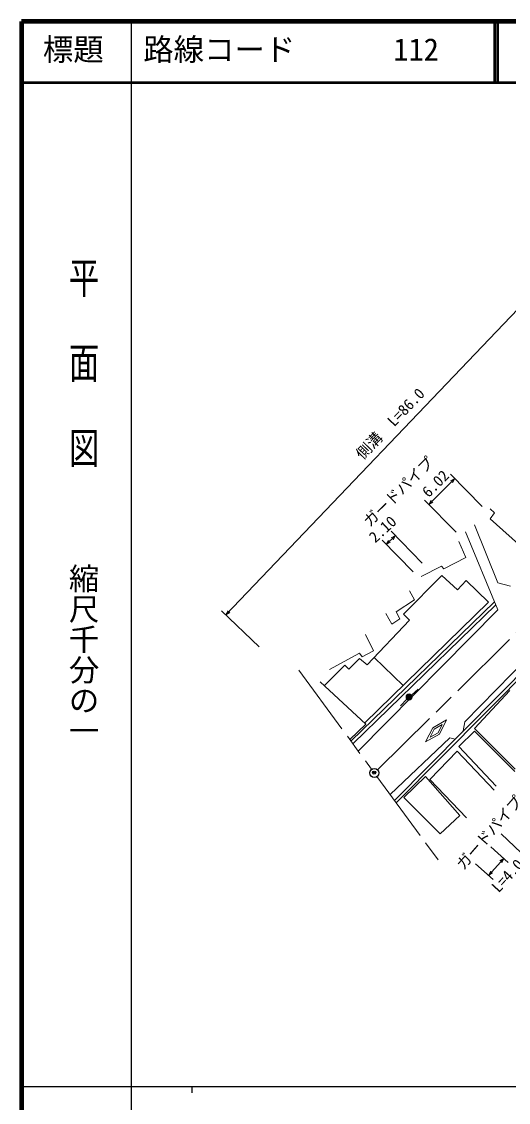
# Model space of a CAD drawing. Units: millimetres, scale not verified. Extents: x 40000 to 680000, y 20000 to 380000.
# Drawn here: x 40000 to 120056, y 202409 to 380000 of the extents above; entities that cross this region are included whole.
import ezdxf
from ezdxf.enums import TextEntityAlignment as Align

# ---------------------------------------------------------------- set-up
doc = ezdxf.new("R2010")
doc.units = ezdxf.units.MM
doc.header["$LTSCALE"] = 1000
doc.header["$PDMODE"] = 32
doc.header["$PDSIZE"] = 500
doc.linetypes.add('CHAIN', pattern=[18.5, 12, -1.5, 3.5, -1.5])
for name, color, linetype, lineweight in [('M-BGD', 7, 'Continuous', 13), ('M-BMK', 2, 'CHAIN', 13), ('M-BMK-HTXT', 7, 'Continuous', 13), ('M-BMK-SRVR', 3, 'Continuous', 25), ('M-TTL', 2, 'Continuous', 140), ('M-TTL-BAND', 7, 'Continuous', 25), ('M-TTL-LINE', 7, 'Continuous', 50), ('M-TTL-TXT', 7, 'Continuous', 13)]:
    doc.layers.add(name, color=color, linetype=linetype, lineweight=lineweight)
doc.layers.add('M-OTRS', color=6, linetype='Continuous')
doc.styles.add('@ＭＳ ゴシック', font='')
doc.styles.add('ＭＳ ゴシック', font='')
doc.styles.get('@ＭＳ ゴシック').set_extended_font_data('@MS Gothic')
doc.styles.get('ＭＳ ゴシック').set_extended_font_data('MS Gothic')

# ---------------------------------------------------------------- blocks, each defined once
blk = doc.blocks.new('BUHIN7')
at = {"color": 6, "linetype": 'Continuous', "lineweight": 25}
for radius in [50, 43.8, 37.5, 31.2, 25, 18.8, 12.5, 6.2]:
    blk.add_circle((0, 0), radius, dxfattribs=at)

msp = doc.modelspace()

# ---------------------------------------------------------------- linework, layer by layer
at = {"layer": 'M-BGD'}
for p, q in [((117038, 299965), (117747, 299301)), ((117747, 299301), (117069, 298307)), ((114465, 297310), (118311, 287808)), ((117069, 298307), (122745, 293210)), ((113007, 296144), (118325, 283365)), ((113059, 291922), (111877, 294578)), ((109429, 290057), (113059, 291922)), ((105684, 288839), (109055, 290522)), ((109055, 290522), (109429, 290057)), ((109123, 288973), (102824, 282626)), ((111673, 286645), (109123, 288973)), ((113134, 288152), (111673, 286645)), ((116779, 284606), (113134, 288152)), ((118311, 287808), (120396, 287208)), ((104607, 284987), (103782, 286442)), ((117783, 284666), (94157, 261766)), ((94505, 261407), (117990, 284170)), ((96390, 264747), (116779, 284606)), ((101583, 283016), (104607, 284987)), ((118325, 283365), (95361, 260130)), ((99885, 282746), (100882, 280976)), ((102181, 281886), (101583, 283016)), ((102824, 282626), (103792, 281658)), ((103792, 281658), (96856, 274285)), ((100882, 280976), (102181, 281886)), ((97892, 276608), (96544, 279293)), ((90637, 273560), (95547, 276224)), ((95567, 275367), (93836, 273622)), ((95547, 276224), (96012, 275630)), ((96856, 274285), (95567, 275367)), ((96012, 275630), (97892, 276608)), ((97996, 275497), (102745, 270937)), ((101319, 252025), (124669, 275597)), ((112885, 264929), (123183, 275442)), ((93151, 274256), (89764, 270868)), ((93836, 273622), (93151, 274256)), ((101619, 251617), (125024, 275245)), ((89079, 271501), (96617, 264536)), ((104099, 269344), (105240, 270318)), ((120271, 270116), (114500, 263863)), ((103370, 268661), (102325, 267585)), ((107630, 263972), (109903, 265257)), ((109903, 265257), (108713, 262933)), ((112633, 263447), (112885, 264929)), ((96617, 264536), (93977, 262011)), ((106441, 261649), (107630, 263972)), ((108713, 262933), (106441, 261649)), ((107857, 263755), (107164, 262402)), ((107164, 262402), (108487, 263150)), ((107857, 263755), (109180, 264503)), ((109180, 264503), (108487, 263150)), ((114458, 263414), (111884, 260866)), ((121094, 256795), (114458, 263414)), ((114500, 263863), (121157, 257153)), ((100613, 252985), (110400, 262327)), ((110400, 262327), (111279, 262079)), ((111616, 260129), (107147, 255476)), ((117739, 253739), (111616, 260129)), ((111884, 260866), (118036, 254379)), ((106449, 255969), (102836, 252496)), ((112064, 249576), (106449, 255969)), ((107147, 255476), (113144, 249155)), ((102836, 252496), (108850, 246541)), ((112064, 249576), (108850, 246541))]:
    msp.add_line(p, q, dxfattribs=at)
for radius in [498, 440, 382, 322, 265, 195, 135, 77.5, 15]:
    msp.add_circle((103719, 269019), radius, dxfattribs=at)
at = {"layer": 'M-BMK'}
for p, q in [((98533, 257068), (158973, 316605)), ((85573, 273442), (97554, 257146)), ((98443, 255937), (109035, 241530))]:
    msp.add_line(p, q, dxfattribs=at)
at = {"layer": 'M-BMK-HTXT'}
for p, q in [((73597, 282504), (133814, 345539)), ((110521, 305621), (115768, 300317)), ((106945, 300678), (111224, 304911)), ((110539, 304536), (111224, 304911)), ((111224, 304911), (110841, 304231)), ((111489, 296084), (106242, 301389)), ((106945, 300678), (107328, 301357)), ((107630, 301052), (106945, 300678)), ((99969, 294080), (101474, 295546)), ((100776, 296262), (105874, 291028)), ((100786, 295177), (101474, 295546)), ((101474, 295546), (101086, 294870)), ((104369, 289562), (99271, 294796)), ((99969, 294080), (100357, 294756)), ((100656, 294449), (99969, 294080)), ((79088, 277258), (72874, 283194)), ((73597, 282504), (73960, 283194)), ((74271, 282897), (73597, 282504)), ((122153, 243407), (118861, 246552)), ((117152, 244393), (120035, 241833)), ((117553, 239039), (114671, 241599)), ((119287, 242497), (116805, 239703)), ((118628, 242080), (119287, 242497)), ((119287, 242497), (118949, 241794)), ((116805, 239703), (117144, 240405)), ((117465, 240120), (116805, 239703))]:
    msp.add_line(p, q, dxfattribs=at)
at = {"layer": 'M-BMK-SRVR'}
msp.add_circle((97998, 256542), 746, dxfattribs=at)
at = {"layer": 'M-OTRS'}
msp.add_point((97978, 256590), dxfattribs=at)
at = {"layer": 'M-TTL'}
for p, q in [((40000, 380000), (40000, 20000)), ((680000, 380000), (40000, 380000))]:
    msp.add_line(p, q, dxfattribs=at)
at = {"layer": 'M-TTL-BAND'}
for p, q in [((58000, 380000), (58000, 370000)), ((58000, 370000), (58000, 20000)), ((40000, 205000), (579000, 205000)), ((68000, 205000), (68000, 204000))]:
    msp.add_line(p, q, dxfattribs=at)
at = {"layer": 'M-TTL-LINE'}
for p, q in [((117750, 380000), (117750, 370000)), ((118250, 380000), (118250, 370000)), ((40000, 370000), (680000, 370000))]:
    msp.add_line(p, q, dxfattribs=at)

# ---------------------------------------------------------------- block references
at = {"layer": 'M-OTRS', "rotation": 65.5477}
msp.add_blockref('BUHIN7', (97978, 256590), dxfattribs=at)

# ---------------------------------------------------------------- texts
at = {"layer": 'M-BMK-HTXT', "style": 'ＭＳ ゴシック'}
for s, rotation, p in [('側溝\u3000L=86.0', 46.2, (96476, 307512)), ('ガードパイプ', 44.6, (97645, 296455)), ('6.02', 44.8, (107322, 301293)), ('2.10', 42.6, (98527, 293834)), ('ガードパイプ', 49, (113079, 240119)), ('L=4.0', 47.6, (118858, 236371))]:
    msp.add_text(s, height=1833, rotation=rotation, dxfattribs=at).set_placement(p, align=Align.BOTTOM_LEFT)
at = {"layer": 'M-TTL-BAND', "style": '@ＭＳ ゴシック', "width": 1.4}
msp.add_text('平  面  図', height=3666, rotation=270, dxfattribs=at).set_placement((47277, 341475), align=Align.BOTTOM_LEFT)
at = {"layer": 'M-TTL-BAND', "style": '@ＭＳ ゴシック'}
msp.add_text('縮尺千分の一', height=3666, rotation=270, dxfattribs=at).set_placement((47277, 291030), align=Align.BOTTOM_LEFT)
at = {"layer": 'M-TTL-TXT', "style": 'ＭＳ ゴシック'}
for s, p in [('標題', (43500, 372500)), ('路線コード', (60000, 372500)), ('112', (101142, 372500))]:
    msp.add_text(s, height=3666, dxfattribs=at).set_placement(p, align=Align.BOTTOM_LEFT)

doc.saveas('drawing.dxf')
